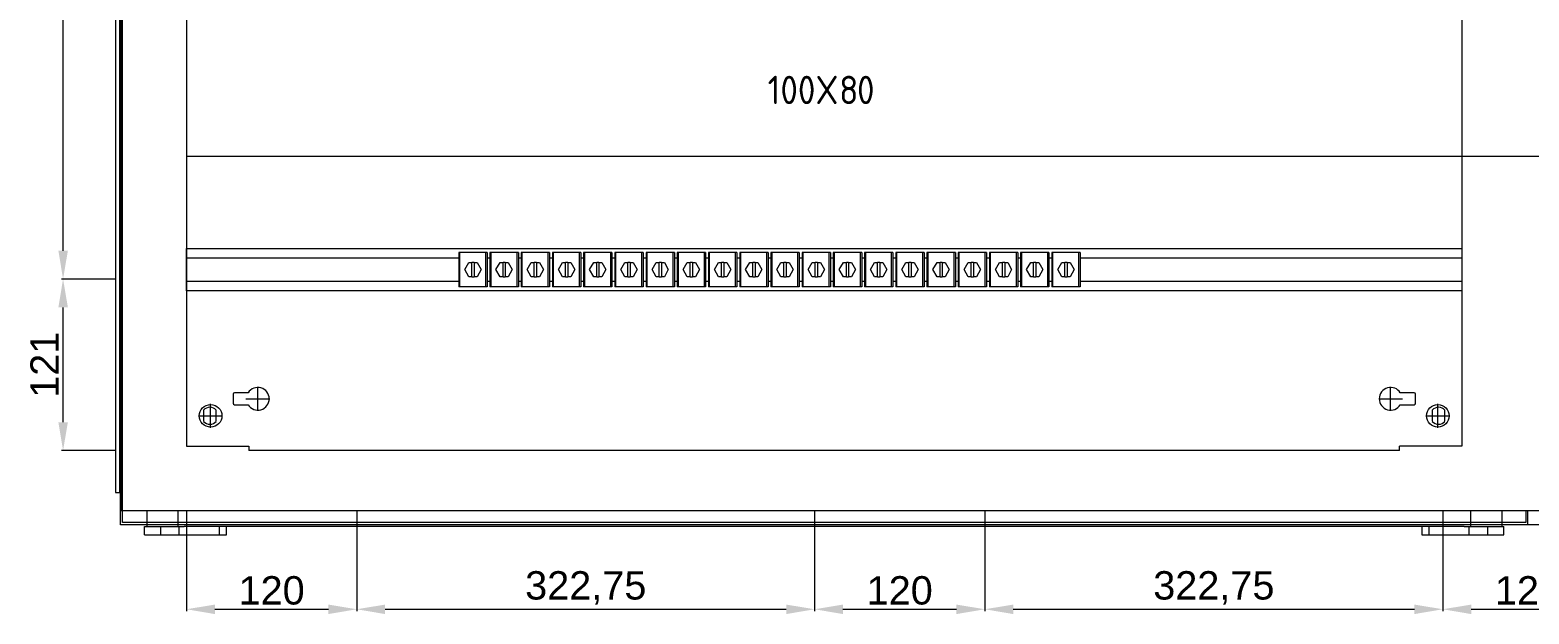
# Model space of a CAD drawing. Header units: millimetres. Extents: x 1880 to 4113, y 771 to 2990.
# Drawn here: x 1883 to 2939, y 771 to 1183 of the extents above; entities that cross this region are included whole.
import ezdxf

# ---------------------------------------------------------------- set-up
doc = ezdxf.new("R2010")
doc.units = ezdxf.units.MM
doc.set_wipeout_variables(frame=1)
doc.layers.add('! NO PLOT !', color=7, linetype='Continuous', true_color=0xff75dd, plot=False)
doc.layers.add('000-PI-Oprema', color=30, linetype='Continuous', lineweight=5)
for name, color, linetype in [('000-PI-ORMAR', 2, 'Continuous'), ('000-PI_TEXT', 7, 'Continuous'), ('002-PI-Kabelska kanalica', 150, 'Continuous'), ('004-PI-DIN Šina', 3, 'Continuous')]:
    doc.layers.add(name, color=color, linetype=linetype)
doc.styles.add('PI0', font='isocpeur.ttf', dxfattribs={"width": 0.9})
doc.styles.get("Standard").update_dxf_attribs({"font": 'arial.ttf'})

# ---------------------------------------------------------------- blocks, each defined once
blk = doc.blocks.new('3240252_WCC_14-select__2', base_point=(55.7, 813.9))
at = {"layer": '000-PI-Oprema', "color": 7}
for p, q in [((55.7, 837.9), (55.7, 813.9)), ((56.5, 837.9), (55.7, 837.9)), ((74.8, 837.9), (56.5, 837.9)), ((56.5, 813.9), (56.5, 837.9)), ((75.7, 837.9), (74.8, 837.9)), ((74.8, 813.9), (74.8, 837.9)), ((75.7, 837.9), (75.7, 813.9)), ((59.9, 825.9), (62.8, 830.9)), ((62.8, 820.9), (59.9, 825.9)), ((62.8, 830.9), (64.9, 830.9)), ((64.9, 820.9), (64.9, 830.9)), ((66.5, 830.9), (64.9, 830.9)), ((66.5, 830.9), (68.6, 830.9)), ((66.5, 830.9), (66.5, 820.9)), ((68.6, 830.9), (71.4, 825.9)), ((71.4, 825.9), (68.6, 820.9)), ((56.5, 813.9), (55.7, 813.9)), ((74.8, 813.9), (56.5, 813.9)), ((64.9, 820.9), (62.8, 820.9)), ((64.9, 820.9), (66.5, 820.9)), ((68.6, 820.9), (66.5, 820.9)), ((75.7, 813.9), (74.8, 813.9))]:
    blk.add_line(p, q, dxfattribs=at)
blk = doc.blocks.new('Drfsicht1', base_point=(65.7, 825.9))
at = {"color": 0, "linetype": 'ByBlock', "lineweight": 0}
blk.add_wipeout([(55.7, 837.9), (75.7, 837.9), (75.7, 813.9), (55.7, 813.9)], dxfattribs=at).dxf.layer = '000-PI-Oprema'
at = {"layer": '000-PI-Oprema', "color": 0, "linetype": 'ByBlock', "lineweight": 0}
blk.add_blockref('3240252_WCC_14-select__2', (55.7, 813.9), dxfattribs=at)

msp = doc.modelspace()

# ---------------------------------------------------------------- linework, layer by layer
at = {"layer": '! NO PLOT !', "color": 0, "linetype": 'ByBlock', "lineweight": 0}
for p, q in [((2043.5, 914.2), (2043.5, 931)), ((2841.9, 914.2), (2841.9, 931)), ((2026, 925.8), (2026, 919.4)), ((2036.7, 926.8), (2027, 926.8)), ((2035.1, 922.6), (2051.9, 922.6)), ((2833.5, 922.6), (2850.3, 922.6)), ((2858.4, 926.8), (2848.7, 926.8)), ((2859.4, 919.4), (2859.4, 925.8)), ((2001.8, 910.6), (2018.6, 910.6)), ((2005.2, 914.6), (2005.2, 906.7)), ((2010.2, 902.2), (2010.2, 919)), ((2014.2, 906.7), (2014.2, 914.6)), ((2027, 918.4), (2036.7, 918.4)), ((2848.7, 918.4), (2858.4, 918.4)), ((2866.8, 910.6), (2883.6, 910.6)), ((2871.2, 914.6), (2871.2, 906.7)), ((2875.2, 902.2), (2875.2, 919)), ((2880.2, 906.7), (2880.2, 914.6))]:
    msp.add_line(p, q, dxfattribs=at)
for centre in [(2010.2, 910.6), (2875.2, 910.6)]:
    msp.add_circle(centre, 8, dxfattribs=at)
for centre, radius, start, end in [((2043.5, 922.6), 8, 211.6682, 148.3318), ((2841.9, 922.6), 8, 31.6682, 328.3318), ((2027, 925.8), 1, 90, 180), ((2027, 919.4), 1, 180, 270), ((2858.4, 925.8), 1, 0, 90), ((2858.4, 919.4), 1, 270, 0), ((2009.7, 910.6), 6, 41.4096, 138.5904), ((2875.7, 910.6), 6, 41.4096, 138.5904), ((2009.7, 910.6), 6, 221.4096, 318.5904), ((2875.7, 910.6), 6, 221.4096, 318.5904)]:
    msp.add_arc(centre, radius, start, end, dxfattribs=at)
at = {"layer": '000-PI-ORMAR', "color": 0, "linetype": 'ByBlock', "lineweight": 0}
for p, q in [((1946.9, 2828.2), (1946.9, 843.7)), ((1948.2, 843.7), (1948.2, 2828.2)), ((1943.2, 2807.5), (1943.2, 856.5)), ((1945.9, 2807.5), (1945.9, 856.5)), ((1946.7, 856.7), (1946.7, 2807.6)), ((1993.2, 2779.1), (1993.2, 889.1)), ((2892.2, 2779.1), (2892.2, 889.1)), ((1993.2, 889.1), (2037.2, 889.1)), ((2037.2, 889.1), (2037.2, 886.1)), ((2892.2, 889.1), (2848.2, 889.1)), ((2848.2, 886.1), (2848.2, 889.1)), ((2848.2, 886.1), (2037.2, 886.1)), ((1943.2, 856.5), (1946.9, 856.5)), ((1946.7, 833.7), (1946.7, 856.7)), ((1946.9, 843.7), (2443, 843.7)), ((1948.2, 835.2), (1948.2, 843.7)), ((1965.2, 835.2), (1948.2, 835.2)), ((1965.2, 843.5), (1965.2, 832.5)), ((2920.2, 835.2), (1965.2, 835.2)), ((1987.2, 843.5), (1987.2, 832.5)), ((2898.2, 835.2), (1987.2, 835.2)), ((2113.2, 843.1), (2113.2, 772.8)), ((2435.9, 843.1), (2435.9, 772.8)), ((2443, 843.7), (2938.7, 843.7)), ((2555.9, 843.1), (2555.9, 772.8)), ((2878.7, 843.1), (2878.7, 772.8)), ((2878.7, 843.1), (2878.7, 772.8)), ((2898.2, 843.5), (2898.2, 832.5)), ((2920.2, 843.5), (2920.2, 832.5)), ((2937.2, 835.2), (2920.2, 835.2)), ((2937.2, 843.7), (2937.2, 835.2)), ((2938.7, 843.7), (3435, 843.7)), ((2938.7, 833.7), (2938.7, 843.7)), ((1965.2, 833.7), (1946.7, 833.7)), ((1963.7, 832.5), (1965.2, 832.5)), ((1963.7, 826.5), (1963.7, 832.5)), ((1963.7, 826.5), (2021.4, 826.5)), ((2920.2, 833.7), (1965.2, 833.7)), ((1965.2, 832.5), (1969.5, 832.5)), ((1969.5, 832.5), (1991.6, 832.5)), ((1975, 826.5), (1975, 832.5)), ((1988.1, 826.5), (1988.1, 832.5)), ((2893.8, 832.5), (1991.6, 832.5)), ((2016.4, 826.5), (2016.4, 832.5)), ((2021.4, 826.5), (2021.4, 832.5)), ((2864, 832.5), (2864, 826.5)), ((2864, 826.5), (2921.7, 826.5)), ((2869, 826.5), (2869, 832.5)), ((2893.8, 832.5), (2915.9, 832.5)), ((2897.3, 826.5), (2897.3, 832.5)), ((2910.4, 826.5), (2910.4, 832.5)), ((2915.9, 832.5), (2920.2, 832.5)), ((2938.7, 833.7), (2920.2, 833.7)), ((2920.2, 832.5), (2921.7, 832.5)), ((2921.7, 826.5), (2921.7, 832.5)), ((2957.2, 833.7), (2938.7, 833.7)), ((2133.2, 774.1), (2415.9, 774.1)), ((2575.9, 774.1), (2858.7, 774.1)), ((2898.7, 774.1), (2978.7, 774.1))]:
    msp.add_line(p, q, dxfattribs=at)
at = {"layer": '000-PI-ORMAR', "color": 0, "linetype": 'ByBlock'}
for points in [[(2133.2, 777.4), (2133.2, 770.7), (2113.2, 774.1)], [(2415.9, 777.4), (2415.9, 770.7), (2435.9, 774.1)], [(2575.9, 777.4), (2575.9, 770.7), (2555.9, 774.1)], [(2858.7, 777.4), (2858.7, 770.7), (2878.7, 774.1)], [(2898.7, 777.4), (2898.7, 770.7), (2878.7, 774.1)]]:
    msp.add_solid(points, dxfattribs=at)
at = {"layer": '000-PI_TEXT', "color": 0, "linetype": 'ByBlock', "lineweight": 0, "ltscale": 0.25}
for p, q in [((1906.2, 1027.1), (1906.2, 2759.1)), ((1942.6, 1007.1), (1905, 1007.1)), ((1942.6, 1007.1), (1905, 1007.1)), ((1906.2, 906.1), (1906.2, 987.1)), ((1942.6, 886.1), (1905, 886.1)), ((1993.2, 843.1), (1993.2, 772.8)), ((2113.2, 843.1), (2113.2, 772.8)), ((2435.9, 843.1), (2435.9, 772.8)), ((2555.9, 843.1), (2555.9, 772.8)), ((2013.2, 774.1), (2093.2, 774.1)), ((2455.9, 774.1), (2535.9, 774.1))]:
    msp.add_line(p, q, dxfattribs=at)
at = {"layer": '000-PI_TEXT', "color": 0, "linetype": 'ByBlock', "ltscale": 0.25}
for points in [[(1902.9, 1027.1), (1909.6, 1027.1), (1906.2, 1007.1)], [(1902.9, 987.1), (1909.6, 987.1), (1906.2, 1007.1)], [(1902.9, 906.1), (1909.6, 906.1), (1906.2, 886.1)], [(2013.2, 777.4), (2013.2, 770.7), (1993.2, 774.1)], [(2093.2, 777.4), (2093.2, 770.7), (2113.2, 774.1)], [(2455.9, 777.4), (2455.9, 770.7), (2435.9, 774.1)], [(2535.9, 777.4), (2535.9, 770.7), (2555.9, 774.1)]]:
    msp.add_solid(points, dxfattribs=at)
at = {"layer": '002-PI-Kabelska kanalica', "color": 0, "linetype": 'ByBlock', "lineweight": 0}
for p, q in [((1993.2, 1193.7), (1993.2, 1093.7)), ((1993.2, 1093.7), (3884.2, 1093.7))]:
    msp.add_line(p, q, dxfattribs=at)
at = {"layer": '004-PI-DIN Šina', "color": 0, "linetype": 'ByBlock', "lineweight": 0, "ltscale": 0.25}
for p, q in [((1993.2, 1028.7), (2892.2, 1028.7)), ((1993.2, 998.7), (1993.2, 1028.7)), ((2892.2, 1028.7), (2892.2, 998.7)), ((2892.2, 1021.7), (1993.2, 1021.7)), ((1993.2, 1005.7), (2892.2, 1005.7)), ((2892.2, 998.7), (1993.2, 998.7))]:
    msp.add_line(p, q, dxfattribs=at)

# ---------------------------------------------------------------- texts
at = {"layer": '000-PI-ORMAR', "color": 0, "linetype": 'ByBlock', "lineweight": 0, "char_height": 20, "attachment_point": 5}
for s, insert in [('322,75', (2274.6, 789.1)), ('322,75', (2717.3, 789.1)), ('120', (2938.7, 787.3))]:
    msp.add_mtext(s, dxfattribs=dict(at, insert=insert))
at = {"layer": '000-PI_TEXT', "color": 0, "style": 'PI0', "width": 0.9}
for s, p in [('100X', (2402.8, 1130.5)), ('8', (2453.2, 1130.5)), ('0', (2465.8, 1130.5))]:
    msp.add_text(s, height=20, dxfattribs=at).set_placement(p)
at = {"layer": '000-PI_TEXT', "color": 0, "linetype": 'ByBlock', "lineweight": 0, "ltscale": 0.25, "insert": (1893.2, 946.6), "char_height": 20, "attachment_point": 5, "rotation": 90}
msp.add_mtext('121', dxfattribs=at)
at = {"layer": '000-PI_TEXT', "color": 0, "linetype": 'ByBlock', "lineweight": 0, "ltscale": 0.25, "char_height": 20, "attachment_point": 5}
for insert in [(2053.2, 787.3), (2495.9, 787.3)]:
    msp.add_mtext('120', dxfattribs=dict(at, insert=insert))

# ---------------------------------------------------------------- next in the draw order: wipeouts: each hides what was drawn before it
at = {"color": 0, "linetype": 'ByBlock', "lineweight": 0}
msp.add_wipeout([(2603.1, 1025.7), (2623.1, 1025.7), (2623.1, 1001.7), (2603.1, 1001.7)], dxfattribs=at).dxf.layer = '000-PI-Oprema'

# ---------------------------------------------------------------- next in the draw order: block references
at = {"layer": '000-PI-Oprema', "color": 0, "linetype": 'ByBlock', "lineweight": 0}
msp.add_blockref('3240252_WCC_14-select__2', (2603.1, 1001.7), dxfattribs=at)

# ---------------------------------------------------------------- next in the draw order: wipeouts: each hides what was drawn before it
at = {"color": 0, "linetype": 'ByBlock', "lineweight": 0}
msp.add_wipeout([(2581.1, 1025.7), (2601.1, 1025.7), (2601.1, 1001.7), (2581.1, 1001.7)], dxfattribs=at).dxf.layer = '000-PI-Oprema'

# ---------------------------------------------------------------- next in the draw order: block references
at = {"layer": '000-PI-Oprema', "color": 0, "linetype": 'ByBlock', "lineweight": 0}
msp.add_blockref('3240252_WCC_14-select__2', (2581.1, 1001.7), dxfattribs=at)

# ---------------------------------------------------------------- next in the draw order: wipeouts: each hides what was drawn before it
at = {"color": 0, "linetype": 'ByBlock', "lineweight": 0}
msp.add_wipeout([(2559.1, 1025.7), (2579.1, 1025.7), (2579.1, 1001.7), (2559.1, 1001.7)], dxfattribs=at).dxf.layer = '000-PI-Oprema'

# ---------------------------------------------------------------- next in the draw order: block references
at = {"layer": '000-PI-Oprema', "color": 0, "linetype": 'ByBlock', "lineweight": 0}
msp.add_blockref('3240252_WCC_14-select__2', (2559.1, 1001.7), dxfattribs=at)

# ---------------------------------------------------------------- next in the draw order: wipeouts: each hides what was drawn before it
at = {"color": 0, "linetype": 'ByBlock', "lineweight": 0}
msp.add_wipeout([(2537.1, 1025.7), (2557.1, 1025.7), (2557.1, 1001.7), (2537.1, 1001.7)], dxfattribs=at).dxf.layer = '000-PI-Oprema'

# ---------------------------------------------------------------- next in the draw order: block references
at = {"layer": '000-PI-Oprema', "color": 0, "linetype": 'ByBlock', "lineweight": 0}
msp.add_blockref('3240252_WCC_14-select__2', (2537.1, 1001.7), dxfattribs=at)

# ---------------------------------------------------------------- next in the draw order: wipeouts: each hides what was drawn before it
at = {"color": 0, "linetype": 'ByBlock', "lineweight": 0}
msp.add_wipeout([(2515.1, 1025.7), (2535.1, 1025.7), (2535.1, 1001.7), (2515.1, 1001.7)], dxfattribs=at).dxf.layer = '000-PI-Oprema'

# ---------------------------------------------------------------- next in the draw order: block references
at = {"layer": '000-PI-Oprema', "color": 0, "linetype": 'ByBlock', "lineweight": 0}
msp.add_blockref('3240252_WCC_14-select__2', (2515.1, 1001.7), dxfattribs=at)

# ---------------------------------------------------------------- next in the draw order: wipeouts: each hides what was drawn before it
at = {"color": 0, "linetype": 'ByBlock', "lineweight": 0}
msp.add_wipeout([(2493.1, 1025.7), (2513.1, 1025.7), (2513.1, 1001.7), (2493.1, 1001.7)], dxfattribs=at).dxf.layer = '000-PI-Oprema'

# ---------------------------------------------------------------- next in the draw order: block references
at = {"layer": '000-PI-Oprema', "color": 0, "linetype": 'ByBlock', "lineweight": 0}
msp.add_blockref('3240252_WCC_14-select__2', (2493.1, 1001.7), dxfattribs=at)

# ---------------------------------------------------------------- next in the draw order: wipeouts: each hides what was drawn before it
at = {"color": 0, "linetype": 'ByBlock', "lineweight": 0}
msp.add_wipeout([(2471.1, 1025.7), (2491.1, 1025.7), (2491.1, 1001.7), (2471.1, 1001.7)], dxfattribs=at).dxf.layer = '000-PI-Oprema'

# ---------------------------------------------------------------- next in the draw order: block references
at = {"layer": '000-PI-Oprema', "color": 0, "linetype": 'ByBlock', "lineweight": 0}
msp.add_blockref('3240252_WCC_14-select__2', (2471.1, 1001.7), dxfattribs=at)

# ---------------------------------------------------------------- next in the draw order: wipeouts: each hides what was drawn before it
at = {"color": 0, "linetype": 'ByBlock', "lineweight": 0}
msp.add_wipeout([(2449.1, 1025.7), (2469.1, 1025.7), (2469.1, 1001.7), (2449.1, 1001.7)], dxfattribs=at).dxf.layer = '000-PI-Oprema'

# ---------------------------------------------------------------- next in the draw order: block references
at = {"layer": '000-PI-Oprema', "color": 0, "linetype": 'ByBlock', "lineweight": 0}
msp.add_blockref('3240252_WCC_14-select__2', (2449.1, 1001.7), dxfattribs=at)

# ---------------------------------------------------------------- next in the draw order: wipeouts: each hides what was drawn before it
at = {"color": 0, "linetype": 'ByBlock', "lineweight": 0}
msp.add_wipeout([(2427.1, 1025.7), (2447.1, 1025.7), (2447.1, 1001.7), (2427.1, 1001.7)], dxfattribs=at).dxf.layer = '000-PI-Oprema'

# ---------------------------------------------------------------- next in the draw order: block references
at = {"layer": '000-PI-Oprema', "color": 0, "linetype": 'ByBlock', "lineweight": 0}
msp.add_blockref('3240252_WCC_14-select__2', (2427.1, 1001.7), dxfattribs=at)

# ---------------------------------------------------------------- next in the draw order: wipeouts: each hides what was drawn before it
at = {"color": 0, "linetype": 'ByBlock', "lineweight": 0}
msp.add_wipeout([(2405.1, 1025.7), (2425.1, 1025.7), (2425.1, 1001.7), (2405.1, 1001.7)], dxfattribs=at).dxf.layer = '000-PI-Oprema'

# ---------------------------------------------------------------- next in the draw order: block references
at = {"layer": '000-PI-Oprema', "color": 0, "linetype": 'ByBlock', "lineweight": 0}
msp.add_blockref('3240252_WCC_14-select__2', (2405.1, 1001.7), dxfattribs=at)

# ---------------------------------------------------------------- next in the draw order: wipeouts: each hides what was drawn before it
at = {"color": 0, "linetype": 'ByBlock', "lineweight": 0}
msp.add_wipeout([(2383.1, 1025.7), (2403.1, 1025.7), (2403.1, 1001.7), (2383.1, 1001.7)], dxfattribs=at).dxf.layer = '000-PI-Oprema'

# ---------------------------------------------------------------- next in the draw order: block references
at = {"layer": '000-PI-Oprema', "color": 0, "linetype": 'ByBlock', "lineweight": 0}
msp.add_blockref('3240252_WCC_14-select__2', (2383.1, 1001.7), dxfattribs=at)

# ---------------------------------------------------------------- next in the draw order: wipeouts: each hides what was drawn before it
at = {"color": 0, "linetype": 'ByBlock', "lineweight": 0}
msp.add_wipeout([(2361.1, 1025.7), (2381.1, 1025.7), (2381.1, 1001.7), (2361.1, 1001.7)], dxfattribs=at).dxf.layer = '000-PI-Oprema'

# ---------------------------------------------------------------- next in the draw order: block references
at = {"layer": '000-PI-Oprema', "color": 0, "linetype": 'ByBlock', "lineweight": 0}
msp.add_blockref('3240252_WCC_14-select__2', (2361.1, 1001.7), dxfattribs=at)

# ---------------------------------------------------------------- next in the draw order: wipeouts: each hides what was drawn before it
at = {"color": 0, "linetype": 'ByBlock', "lineweight": 0}
msp.add_wipeout([(2339.1, 1025.7), (2359.1, 1025.7), (2359.1, 1001.7), (2339.1, 1001.7)], dxfattribs=at).dxf.layer = '000-PI-Oprema'

# ---------------------------------------------------------------- next in the draw order: block references
at = {"layer": '000-PI-Oprema', "color": 0, "linetype": 'ByBlock', "lineweight": 0}
msp.add_blockref('3240252_WCC_14-select__2', (2339.1, 1001.7), dxfattribs=at)

# ---------------------------------------------------------------- next in the draw order: wipeouts: each hides what was drawn before it
at = {"color": 0, "linetype": 'ByBlock', "lineweight": 0}
msp.add_wipeout([(2317.1, 1025.7), (2337.1, 1025.7), (2337.1, 1001.7), (2317.1, 1001.7)], dxfattribs=at).dxf.layer = '000-PI-Oprema'

# ---------------------------------------------------------------- next in the draw order: block references
at = {"layer": '000-PI-Oprema', "color": 0, "linetype": 'ByBlock', "lineweight": 0}
msp.add_blockref('3240252_WCC_14-select__2', (2317.1, 1001.7), dxfattribs=at)

# ---------------------------------------------------------------- next in the draw order: wipeouts: each hides what was drawn before it
at = {"color": 0, "linetype": 'ByBlock', "lineweight": 0}
msp.add_wipeout([(2295.1, 1025.7), (2315.1, 1025.7), (2315.1, 1001.7), (2295.1, 1001.7)], dxfattribs=at).dxf.layer = '000-PI-Oprema'

# ---------------------------------------------------------------- next in the draw order: block references
at = {"layer": '000-PI-Oprema', "color": 0, "linetype": 'ByBlock', "lineweight": 0}
msp.add_blockref('3240252_WCC_14-select__2', (2295.1, 1001.7), dxfattribs=at)

# ---------------------------------------------------------------- next in the draw order: wipeouts: each hides what was drawn before it
at = {"color": 0, "linetype": 'ByBlock', "lineweight": 0}
msp.add_wipeout([(2273.1, 1025.7), (2293.1, 1025.7), (2293.1, 1001.7), (2273.1, 1001.7)], dxfattribs=at).dxf.layer = '000-PI-Oprema'

# ---------------------------------------------------------------- next in the draw order: block references
at = {"layer": '000-PI-Oprema', "color": 0, "linetype": 'ByBlock', "lineweight": 0}
msp.add_blockref('3240252_WCC_14-select__2', (2273.1, 1001.7), dxfattribs=at)

# ---------------------------------------------------------------- next in the draw order: wipeouts: each hides what was drawn before it
at = {"color": 0, "linetype": 'ByBlock', "lineweight": 0}
msp.add_wipeout([(2251.1, 1025.7), (2271.1, 1025.7), (2271.1, 1001.7), (2251.1, 1001.7)], dxfattribs=at).dxf.layer = '000-PI-Oprema'

# ---------------------------------------------------------------- next in the draw order: block references
at = {"layer": '000-PI-Oprema', "color": 0, "linetype": 'ByBlock', "lineweight": 0}
msp.add_blockref('3240252_WCC_14-select__2', (2251.1, 1001.7), dxfattribs=at)

# ---------------------------------------------------------------- next in the draw order: wipeouts: each hides what was drawn before it
at = {"color": 0, "linetype": 'ByBlock', "lineweight": 0}
msp.add_wipeout([(2229.1, 1025.7), (2249.1, 1025.7), (2249.1, 1001.7), (2229.1, 1001.7)], dxfattribs=at).dxf.layer = '000-PI-Oprema'

# ---------------------------------------------------------------- next in the draw order: block references
at = {"layer": '000-PI-Oprema', "color": 0, "linetype": 'ByBlock', "lineweight": 0}
msp.add_blockref('3240252_WCC_14-select__2', (2229.1, 1001.7), dxfattribs=at)

# ---------------------------------------------------------------- next in the draw order: wipeouts: each hides what was drawn before it
at = {"color": 0, "linetype": 'ByBlock', "lineweight": 0}
msp.add_wipeout([(2207.1, 1025.7), (2227.1, 1025.7), (2227.1, 1001.7), (2207.1, 1001.7)], dxfattribs=at).dxf.layer = '000-PI-Oprema'

# ---------------------------------------------------------------- next in the draw order: block references
at = {"layer": '000-PI-Oprema', "color": 0, "linetype": 'ByBlock', "lineweight": 0}
msp.add_blockref('3240252_WCC_14-select__2', (2207.1, 1001.7), dxfattribs=at)

# ---------------------------------------------------------------- next in the draw order: block references
at = {"layer": '000-PI-Oprema', "color": 7}
msp.add_blockref('Drfsicht1', (2195.1, 1013.7), dxfattribs=at)

doc.saveas('drawing.dxf')
